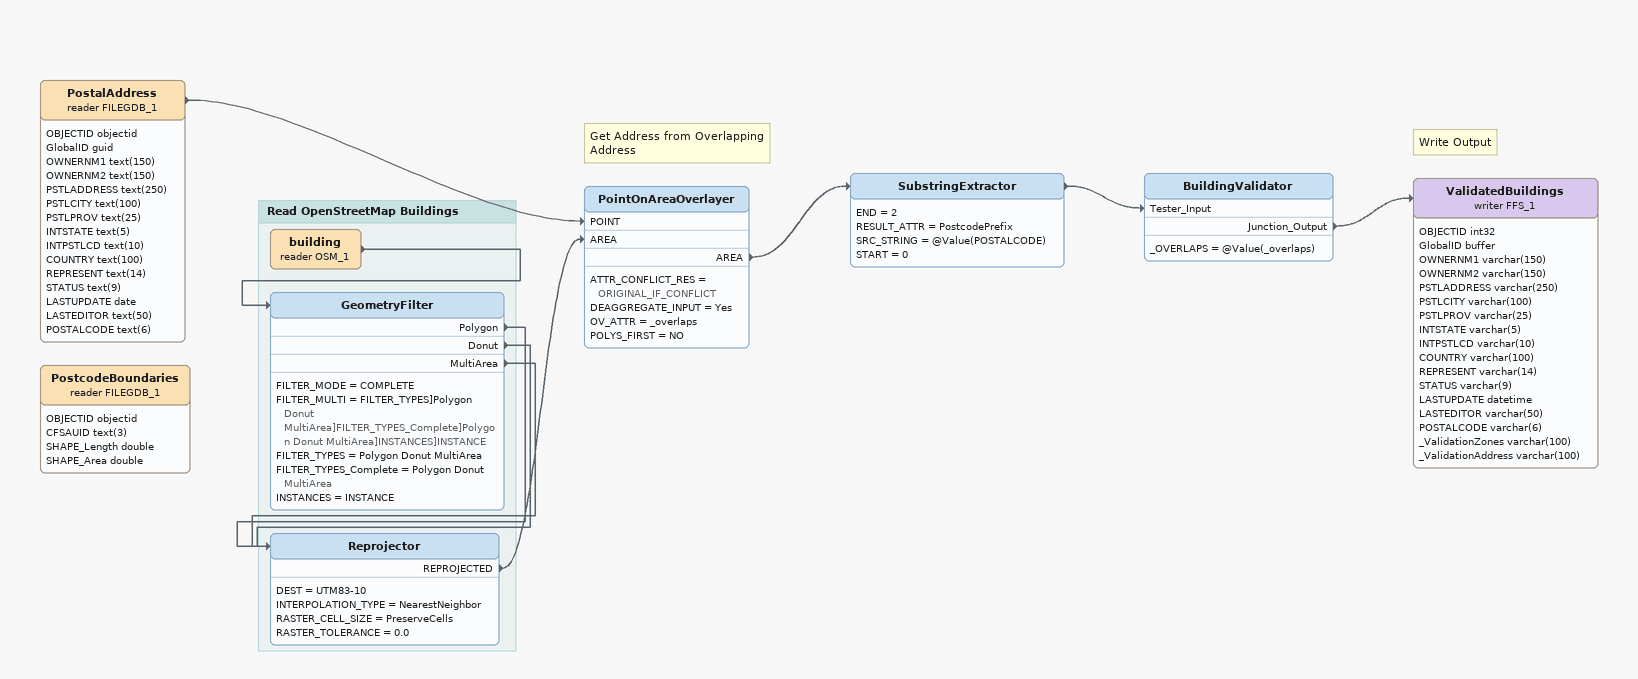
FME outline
PostalAddress (reader FILEGDB_1)
    attributes: OBJECTID objectid, GlobalID guid, OWNERNM1 text(150), OWNERNM2 text(150), PSTLADDRESS text(250), PSTLCITY text(100), PSTLPROV text(25), INTSTATE text(5), INTPSTLCD text(10), COUNTRY text(100), REPRESENT text(14), STATUS text(9), LASTUPDATE date, LASTEDITOR text(50), POSTALCODE text(6)
    -> PointOnAreaOverlayer [POINT]
PostcodeBoundaries (reader FILEGDB_1)
    attributes: OBJECTID objectid, CFSAUID text(3), SHAPE_Length double, SHAPE_Area double
Note: Get Address from Overlapping Address
PointOnAreaOverlayer
    ATTR_CONFLICT_RES = ORIGINAL_IF_CONFLICT
    DEAGGREGATE_INPUT = Yes
    OV_ATTR = _overlaps
    POLYS_FIRST = NO
    AREA -> SubstringExtractor
SubstringExtractor
    END = 2
    RESULT_ATTR = PostcodePrefix
    SRC_STRING = @Value(POSTALCODE)
    START = 0
    -> BuildingValidator [Tester_Input]
BuildingValidator
    _OVERLAPS = @Value(_overlaps)
    Junction_Output -> ValidatedBuildings (writer FFS_1)
Note: Write Output
ValidatedBuildings (writer FFS_1)
    attributes: OBJECTID int32, GlobalID buffer, OWNERNM1 varchar(150), OWNERNM2 varchar(150), PSTLADDRESS varchar(250), PSTLCITY varchar(100), PSTLPROV varchar(25), INTSTATE varchar(5), INTPSTLCD varchar(10), COUNTRY varchar(100), REPRESENT varchar(14), STATUS varchar(9), LASTUPDATE datetime, LASTEDITOR varchar(50), POSTALCODE varchar(6), _ValidationZones varchar(100), _ValidationAddress varchar(100)

Bookmark: Read OpenStreetMap Buildings
building (reader OSM_1)
    -> GeometryFilter
GeometryFilter
    FILTER_MODE = COMPLETE
    FILTER_MULTI = FILTER_TYPES]Polygon Donut MultiArea]FILTER_TYPES_Complete]Polygon Donut MultiArea]INSTANCES]INSTANCE
    FILTER_TYPES = Polygon Donut MultiArea
    FILTER_TYPES_Complete = Polygon Donut MultiArea
    INSTANCES = INSTANCE
    Polygon -> Reprojector
    Donut -> Reprojector
    MultiArea -> Reprojector
Reprojector
    DEST = UTM83-10
    INTERPOLATION_TYPE = NearestNeighbor
    RASTER_CELL_SIZE = PreserveCells
    RASTER_TOLERANCE = 0.0
    REPROJECTED -> PointOnAreaOverlayer [AREA]
